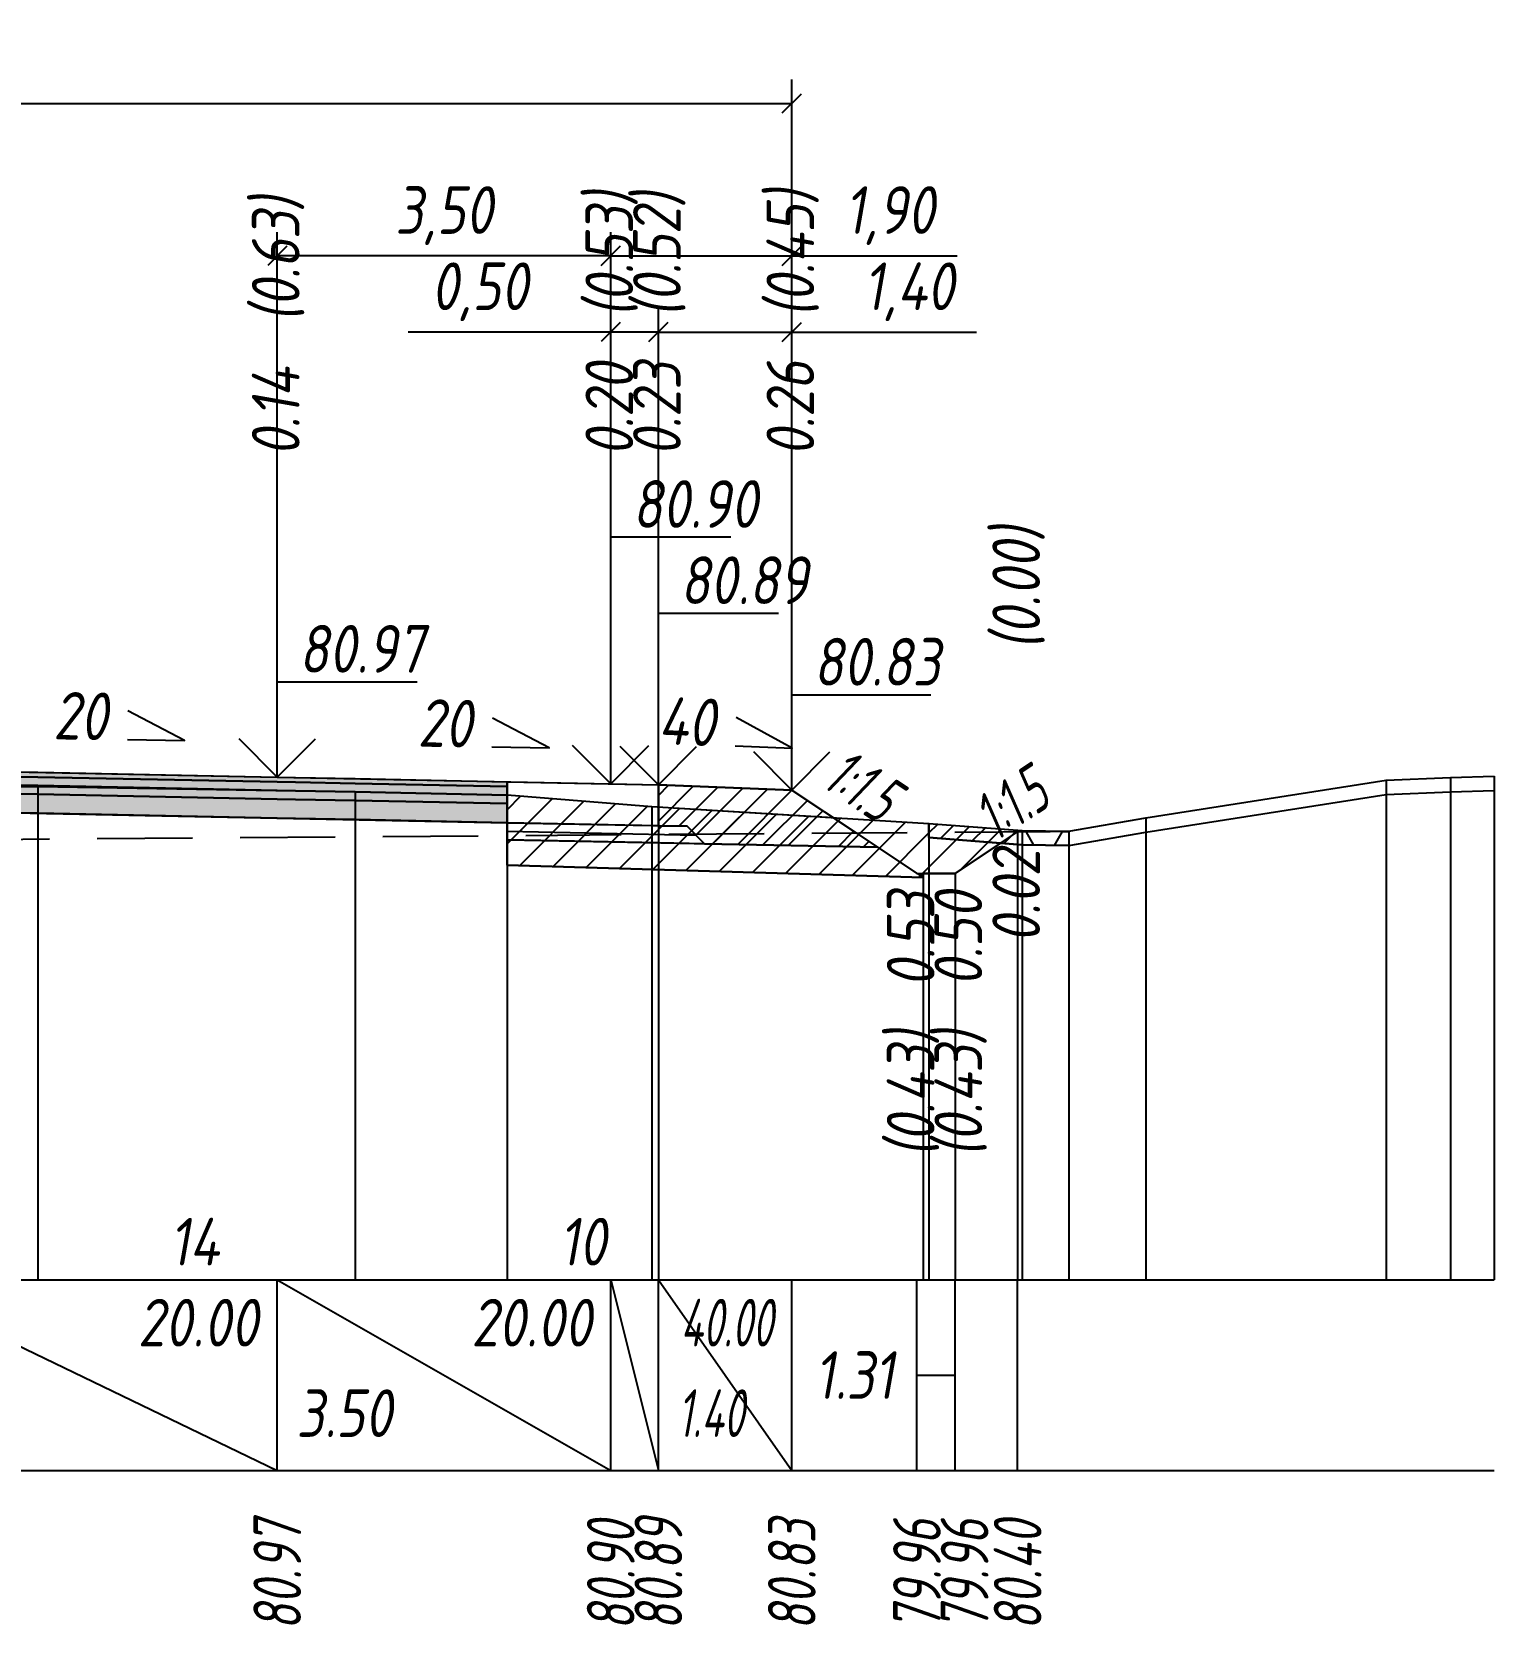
# Model space of a CAD drawing. Extents: x -717 to 1451, y -133302 to 233.
# Drawn here: x 166 to 242.7, y -23310.1 to -23226.5 of the extents above; entities that cross this region are included whole.
import ezdxf
from ezdxf.enums import TextEntityAlignment as Align

# ---------------------------------------------------------------- set-up
doc = ezdxf.new("R2010")
doc.units = 0
doc.linetypes.add('штриховая', pattern=[0.75, 0.5, -0.25])
for name, color, linetype in [('Интерполированный поперечник', 2, 'Continuous'), ('Код_514', 1, 'Continuous'), ('Контур_0', 7, 'Continuous'), ('Контур_2521', 7, 'Continuous'), ('Контур_2564', 7, 'Continuous'), ('Контур_2660', 7, 'Continuous'), ('Контур_2665', 7, 'Continuous'), ('Контур_400', 7, 'Continuous'), ('Контур_508', 7, 'Continuous'), ('Контур_512', 7, 'Continuous'), ('Контур_513', 7, 'Continuous'), ('Контур_818', 7, 'Continuous'), ('Красный поперечник', 1, 'Continuous'), ('Объём_2501', 7, 'Continuous'), ('Объём_2564', 7, 'Continuous'), ('Объём_2650', 7, 'Continuous'), ('Объём_2660', 7, 'Continuous'), ('Объём_2661', 7, 'Continuous'), ('Объём_2662', 7, 'Continuous'), ('Объём_2663', 7, 'Continuous'), ('Объём_2664', 7, 'Continuous'), ('Объём_2665', 7, 'Continuous'), ('Объём_2666', 7, 'Continuous'), ('Объём_2667', 7, 'Continuous'), ('Объём_2668', 7, 'Continuous'), ('Объём_2669', 7, 'Continuous'), ('Объём_2675', 7, 'Continuous'), ('Объём_2753', 7, 'Continuous'), ('Откосы', 7, 'Continuous'), ('Отметки покрытия', 7, 'Continuous'), ('Рабочие отметки', 7, 'Continuous'), ('Рабочие отметки доп.', 7, 'Continuous'), ('Слои выравнивания', 7, 'Continuous'), ('Таблица', 7, 'Continuous'), ('Уклоны проезжей части', 7, 'Continuous'), ('Черный поперечник', 3, 'Continuous')]:
    doc.layers.add(name, color=color, linetype=linetype)
for name, color, linetype, true_color in [('Контур_2540', 2, 'Continuous', 0xffff00), ('Контур_2560', 2, 'Continuous', 0xffff00), ('Контур_2561', 7, 'Continuous', 0xff8040), ('Контур_2562', 3, 'Continuous', 0x00ff00), ('Контур_2563', 7, 'Continuous', 0xff8000), ('Контур_2570', 7, 'Continuous', 0x80ff00), ('Контур_2725', 7, 'Continuous', 0x323232), ('Контур_2736', 4, 'Continuous', 0x00ffff), ('Контур_2737', 4, 'Continuous', 0x00ffff), ('Контур_2738', 4, 'Continuous', 0x00ffff), ('Контур_2739', 4, 'Continuous', 0x00ffff), ('Контур_2741', 4, 'Continuous', 0x00ffff), ('Контур_2742', 4, 'Continuous', 0x00ffff), ('Контур_2743', 4, 'Continuous', 0x00ffff), ('Контур_2744', 7, 'Continuous', 0xa4ffff), ('Контур_2745', 7, 'Continuous', 0xa4ffff), ('Контур_2747', 4, 'Continuous', 0x00ffff), ('Контур_2748', 4, 'Continuous', 0x00ffff), ('Контур_2749', 4, 'Continuous', 0x00ffff), ('Контур_2750', 4, 'Continuous', 0x00ffff), ('Контур_2751', 4, 'Continuous', 0x00ffff), ('Контур_2752', 4, 'Continuous', 0x00ffff), ('Контур_2760', 7, 'Continuous', 0x323232), ('Контур_2761', 7, 'Continuous', 0x323232), ('Контур_2762', 7, 'Continuous', 0x323232), ('Контур_2763', 7, 'Continuous', 0x323232), ('Контур_402', 7, 'Continuous', 0xff6464), ('Контур_703', 4, 'Continuous', 0x00ffff), ('Контур_705', 4, 'Continuous', 0x00ffff), ('Контур_707', 4, 'Continuous', 0x00ffff), ('Контур_720', 131, 'Continuous', 0xaaffff), ('Объём_2500', 7, 'Continuous', 0xc0c0c0), ('Объём_2520', 7, 'Continuous', 0x80ffff), ('Объём_2540', 2, 'Continuous', 0xffff00), ('Объём_2560', 2, 'Continuous', 0xffff00), ('Объём_2561', 7, 'Continuous', 0xff8040), ('Объём_2562', 3, 'Continuous', 0x00ff00), ('Объём_2563', 7, 'Continuous', 0xff8000), ('Объём_2570', 7, 'Continuous', 0x80ff00), ('Объём_2600', 7, 'Continuous', 0x808000), ('Объём_2746', 2, 'Continuous', 0xffff00)]:
    doc.layers.add(name, color=color, linetype=linetype, true_color=true_color)
doc.styles.get("Standard").update_dxf_attribs({"font": 'txt', "height": 2.5})
doc.styles.add('М', font='romand.shx', dxfattribs={"width": 0.8, "oblique": 10, "height": 2.5})
doc.dimstyles.new('ISO-25', dxfattribs={"dimtxt": 2.5, "dimasz": 2.5, "dimexe": 1.25, "dimexo": 0.625, "dimtad": 1, "dimtxsty": 'Standard', "dimcen": 2.5, "dimadec": 0, "dimazin": 0, "dimtfac": 1, "dimtmove": 0, "dimatfit": 3, "dimfxl": 1, "dimarcsym": 0})

# ---------------------------------------------------------------- blocks, each defined once
blk = doc.blocks.new('_Oblique')
at = {"color": 0, "linetype": 'ByBlock', "lineweight": -2}
blk.add_line((-0.5, -0.5), (0.5, 0.5), dxfattribs=at)
blk = doc.blocks.new('*D561')
at = {"color": 0, "lineweight": -2, "transparency": 16777216}
for p, q in [((198.83, -23265.459), (198.83, -23241.019)), ((205.83, -23265.739), (205.83, -23241.019)), ((198.83, -23242.269), (205.83, -23242.269)), ((205.83, -23242.269), (215.518, -23242.269))]:
    blk.add_line(p, q, dxfattribs=at)
at = {"layer": 'Defpoints', "color": 0, "transparency": 16777216}
for p in [(205.83, -23242.269), (198.83, -23266.084), (205.83, -23266.364)]:
    blk.add_point(p, dxfattribs=at)
at = {"color": 0, "lineweight": -2, "transparency": 16777216, "rotation": 180}
blk.add_blockref('_Oblique', (198.83, -23242.269), dxfattribs=at)
at = {"color": 0, "lineweight": -2, "transparency": 16777216}
blk.add_blockref('_Oblique', (205.83, -23242.269), dxfattribs=at)
at = {"color": 0, "transparency": 16777216, "insert": (211.977, -23240.156), "char_height": 2.5, "width": 8.75, "attachment_point": 5, "style": 'М'}
blk.add_mtext('1,40', dxfattribs=at)
blk = doc.blocks.new('*D563')
at = {"color": 0, "lineweight": -2, "transparency": 16777216}
for p, q in [((196.33, -23265.409), (196.33, -23241.019)), ((198.83, -23265.459), (198.83, -23241.019)), ((196.33, -23242.269), (185.695, -23242.269)), ((198.83, -23242.269), (196.33, -23242.269))]:
    blk.add_line(p, q, dxfattribs=at)
at = {"layer": 'Defpoints', "color": 0, "transparency": 16777216}
for p in [(198.83, -23242.269), (196.33, -23266.034), (198.83, -23266.084)]:
    blk.add_point(p, dxfattribs=at)
at = {"color": 0, "lineweight": -2, "transparency": 16777216, "rotation": 180}
blk.add_blockref('_Oblique', (196.33, -23242.269), dxfattribs=at)
at = {"color": 0, "lineweight": -2, "transparency": 16777216}
blk.add_blockref('_Oblique', (198.83, -23242.269), dxfattribs=at)
at = {"color": 0, "transparency": 16777216, "insert": (189.456, -23240.156), "char_height": 2.5, "width": 9.16667, "attachment_point": 5, "style": 'М'}
blk.add_mtext('0,50', dxfattribs=at)
blk = doc.blocks.new('*D565')
at = {"color": 0, "lineweight": -2, "transparency": 16777216}
for p, q in [((178.83, -23265.059), (178.83, -23237.019)), ((196.33, -23265.409), (196.33, -23237.019)), ((196.33, -23238.269), (178.83, -23238.269))]:
    blk.add_line(p, q, dxfattribs=at)
at = {"layer": 'Defpoints', "color": 0, "transparency": 16777216}
for p in [(178.83, -23238.269), (178.83, -23265.684), (196.33, -23266.034)]:
    blk.add_point(p, dxfattribs=at)
at = {"color": 0, "lineweight": -2, "transparency": 16777216, "rotation": 180}
blk.add_blockref('_Oblique', (178.83, -23238.269), dxfattribs=at)
at = {"color": 0, "lineweight": -2, "transparency": 16777216}
blk.add_blockref('_Oblique', (196.33, -23238.269), dxfattribs=at)
at = {"color": 0, "transparency": 16777216, "insert": (187.58, -23236.156), "char_height": 2.5, "width": 9.58333, "attachment_point": 5, "style": 'М'}
blk.add_mtext('3,50', dxfattribs=at)
blk = doc.blocks.new('*D566')
at = {"color": 0, "lineweight": -2, "transparency": 16777216}
for p, q in [((196.33, -23265.409), (196.33, -23237.019)), ((205.83, -23265.739), (205.83, -23237.019)), ((196.33, -23238.269), (205.83, -23238.269)), ((205.83, -23238.269), (214.509, -23238.269))]:
    blk.add_line(p, q, dxfattribs=at)
at = {"layer": 'Defpoints', "color": 0, "transparency": 16777216}
for p in [(196.33, -23238.269), (196.33, -23266.034), (205.83, -23266.364)]:
    blk.add_point(p, dxfattribs=at)
at = {"color": 0, "lineweight": -2, "transparency": 16777216, "rotation": 180}
blk.add_blockref('_Oblique', (196.33, -23238.269), dxfattribs=at)
at = {"color": 0, "lineweight": -2, "transparency": 16777216}
blk.add_blockref('_Oblique', (205.83, -23238.269), dxfattribs=at)
at = {"color": 0, "transparency": 16777216, "insert": (210.969, -23236.156), "char_height": 2.5, "width": 8.75, "attachment_point": 5, "style": 'М'}
blk.add_mtext('1,90', dxfattribs=at)
blk = doc.blocks.new('*D568')
at = {"color": 0, "lineweight": -2, "transparency": 16777216}
for p, q in [((110.33, -23265.739), (110.33, -23229.019)), ((205.83, -23265.739), (205.83, -23229.019)), ((110.33, -23230.269), (205.83, -23230.269))]:
    blk.add_line(p, q, dxfattribs=at)
at = {"layer": 'Defpoints', "color": 0, "transparency": 16777216}
for p in [(205.83, -23230.269), (110.33, -23266.364), (205.83, -23266.364)]:
    blk.add_point(p, dxfattribs=at)
at = {"color": 0, "lineweight": -2, "transparency": 16777216, "rotation": 180}
blk.add_blockref('_Oblique', (110.33, -23230.269), dxfattribs=at)
at = {"color": 0, "lineweight": -2, "transparency": 16777216}
blk.add_blockref('_Oblique', (205.83, -23230.269), dxfattribs=at)
at = {"color": 0, "transparency": 16777216, "insert": (158.08, -23228.156), "char_height": 2.5, "width": 10.41667, "attachment_point": 5, "style": 'М'}
blk.add_mtext('19,10', dxfattribs=at)

msp = doc.modelspace()

# ---------------------------------------------------------------- hatches: boundary and pattern name
at = {"layer": 'Объём_2563'}
h = msp.add_hatch(dxfattribs=at)
h.set_pattern_fill('ANSI31', color=256, scale=0.3)
h.paths.add_polyline_path([(201.249, -23269.12), (200.33, -23268.202), (198.83, -23268.172), (198.83, -23266.022), (205.83, -23266.302), (210.33, -23269.302)])
at = {"layer": 'Объём_2570'}
h = msp.add_hatch(dxfattribs=at)
h.set_pattern_fill('ANSI31', color=256, scale=0.2)
h.paths.add_polyline_path([(213.019, -23268.048), (217.679, -23268.409), (217.679, -23269.159), (213.019, -23268.798)])
at = {"layer": 'Объём_2600'}
h = msp.add_hatch(dxfattribs=at)
h.set_pattern_fill('ANSI31', color=6, scale=0.4)
h.paths.add_polyline_path([(212.722, -23270.677), (212.722, -23270.896), (190.892, -23270.241), (190.892, -23266.547), (198.487, -23267.163), (213.019, -23268.048), (213.019, -23268.798), (216.775, -23269.089), (214.393, -23270.677)])
h = msp.add_hatch(dxfattribs=at)
h.set_pattern_fill('HONEY', color=5, scale=0.3)
h.paths.add_polyline_path([(217.679, -23268.486), (220.363, -23268.466), (220.363, -23269.216), (217.907, -23269.177), (216.775, -23269.089)])
at = {"layer": 'Слои выравнивания'}
for color, points in [(2, [(158.08, -23265.207), (158.229, -23265.21), (166.27, -23265.37), (178.83, -23265.622), (179.78, -23265.641), (182.916, -23265.703), (190.892, -23265.863), (190.892, -23266.113), (182.916, -23265.953), (179.78, -23265.891), (178.83, -23265.872), (166.27, -23265.62), (158.229, -23265.46), (158.08, -23265.457)]), (3, [(158.08, -23265.457), (158.229, -23265.46), (166.27, -23265.62), (178.83, -23265.872), (179.78, -23265.891), (182.916, -23265.953), (190.892, -23266.113), (190.892, -23266.563), (182.916, -23266.403), (179.78, -23266.341), (178.83, -23266.322), (166.27, -23266.07), (158.229, -23265.91), (158.08, -23265.907)]), (4, [(158.08, -23265.907), (158.229, -23265.91), (166.27, -23266.07), (178.83, -23266.322), (179.78, -23266.341), (182.916, -23266.403), (190.892, -23266.563), (190.892, -23267.013), (182.916, -23266.853), (179.78, -23266.791), (178.83, -23266.772), (166.27, -23266.52), (158.229, -23266.36), (158.08, -23266.357)]), (5, [(158.08, -23266.357), (158.229, -23266.36), (166.27, -23266.52), (178.83, -23266.772), (179.78, -23266.791), (182.916, -23266.853), (190.892, -23267.013), (190.892, -23268.013), (182.916, -23267.853), (179.78, -23267.791), (178.83, -23267.772), (166.27, -23267.52), (158.229, -23267.36), (158.08, -23267.357)])]:
    msp.add_hatch(color=color, dxfattribs=at).paths.add_polyline_path(points)

# ---------------------------------------------------------------- linework, layer by layer
at = {"layer": 'Интерполированный поперечник', "linetype": 'штриховая', "ltscale": 10, "flags": 128}
msp.add_lwpolyline([(109.38, -23269.298), (220.363, -23268.466)], dxfattribs=at)
at = {"layer": 'Код_514'}
for p, q in [((158.08, -23292), (178.83, -23302)), ((178.83, -23302), (178.83, -23292)), ((178.83, -23292), (196.33, -23302)), ((196.33, -23302), (196.33, -23292)), ((196.33, -23292), (198.83, -23302)), ((198.83, -23302), (198.83, -23292)), ((198.83, -23292), (205.83, -23302)), ((205.83, -23302), (205.83, -23292)), ((212.393, -23302), (212.393, -23292)), ((214.393, -23302), (214.393, -23292)), ((217.679, -23302), (217.679, -23292)), ((212.393, -23297), (214.393, -23297))]:
    msp.add_line(p, q, dxfattribs=at)
at = {"layer": 'Контур_0', "flags": 128}
for points in [[(190.892, -23265.863), (198.83, -23266.022), (198.83, -23268.172), (190.892, -23268.013), (190.892, -23265.863), (190.892, -23265.863)], [(205.83, -23266.302), (209.203, -23268.55), (209.203, -23268.55), (209.203, -23268.55), (209.203, -23268.55), (209.203, -23268.55), (209.203, -23268.55), (209.203, -23268.55), (209.203, -23268.55), (209.203, -23268.55), (209.203, -23268.55), (209.203, -23268.55), (209.203, -23268.55), (209.203, -23268.55), (209.203, -23268.55), (212.393, -23270.677)], [(205.83, -23266.302), (209.203, -23268.55), (209.203, -23268.55), (209.203, -23268.55), (209.203, -23268.55), (209.203, -23268.55), (209.203, -23268.55), (209.203, -23268.55), (209.203, -23268.55), (209.203, -23268.55), (209.203, -23268.55), (209.203, -23268.55), (209.203, -23268.55), (209.203, -23268.55), (209.203, -23268.55), (212.393, -23270.677), (214.393, -23270.677), (217.679, -23268.486), (217.679, -23268.486), (217.679, -23268.486), (217.679, -23268.486), (217.679, -23268.486), (217.679, -23268.486), (217.679, -23268.486), (217.679, -23268.486), (217.679, -23268.486), (217.679, -23268.486), (217.679, -23268.486), (217.679, -23268.486), (217.679, -23268.486)], [(198.83, -23269.072), (190.892, -23268.913), (190.892, -23268.013), (200.33, -23268.202), (201.249, -23269.12), (198.83, -23269.072), (198.83, -23269.072)], [(198.83, -23268.172), (200.33, -23268.202), (201.249, -23269.12), (210.33, -23269.302)]]:
    msp.add_lwpolyline(points, dxfattribs=at)
at = {"layer": 'Контур_2521', "color": 250, "flags": 128}
msp.add_lwpolyline([(190.892, -23268.463), (200.789, -23268.661)], dxfattribs=at)
at = {"layer": 'Контур_2540', "flags": 128}
msp.add_lwpolyline([(196.33, -23269.022), (210.33, -23269.302), (212.722, -23270.896), (190.892, -23270.241), (190.892, -23268.913), (196.33, -23269.022), (196.33, -23269.022)], dxfattribs=at)
at = {"layer": 'Контур_2560', "flags": 128}
msp.add_lwpolyline([(198.83, -23266.022), (205.83, -23266.302), (205.83, -23266.302), (205.83, -23266.302)], dxfattribs=at)
at = {"layer": 'Контур_2561', "flags": 128}
msp.add_lwpolyline([(198.83, -23266.022), (198.83, -23266.022), (205.83, -23266.302), (205.83, -23266.302), (198.83, -23266.022)], dxfattribs=at)
at = {"layer": 'Контур_2562', "flags": 128}
msp.add_lwpolyline([(205.83, -23266.302), (205.83, -23266.302), (205.83, -23266.302), (205.83, -23266.302), (205.83, -23266.302)], dxfattribs=at)
at = {"layer": 'Контур_2563', "flags": 128}
msp.add_lwpolyline([(201.249, -23269.12), (200.33, -23268.202), (198.83, -23268.172), (198.83, -23266.022), (205.83, -23266.302), (210.33, -23269.302), (201.249, -23269.12), (201.249, -23269.12)], dxfattribs=at)
at = {"layer": 'Контур_2564', "flags": 128}
msp.add_lwpolyline([(198.83, -23266.022), (205.83, -23266.302)], dxfattribs=at)
at = {"layer": 'Контур_2570', "flags": 128}
msp.add_lwpolyline([(158.229, -23266.251), (166.27, -23266.111), (182.916, -23266.394), (190.892, -23266.547), (198.487, -23267.163), (213.019, -23268.048), (213.019, -23268.798), (217.907, -23269.177), (220.363, -23269.216), (220.363, -23269.216), (224.401, -23268.518), (237.01, -23266.54), (240.389, -23266.401), (242.679, -23266.322)], dxfattribs=at)
at = {"layer": 'Контур_2660', "flags": 128}
msp.add_lwpolyline([(190.892, -23270.241), (212.722, -23270.896)], dxfattribs=at)
at = {"layer": 'Контур_2665', "flags": 128}
msp.add_lwpolyline([(205.83, -23266.302), (205.83, -23266.302)], dxfattribs=at)
at = {"layer": 'Контур_2725', "flags": 128}
msp.add_lwpolyline([(141.443, -23267.689), (158.08, -23267.357), (158.229, -23267.36), (166.27, -23267.52), (178.83, -23267.772), (179.78, -23267.791), (182.916, -23267.853), (190.892, -23268.013)], dxfattribs=at)
at = {"layer": 'Контур_2736', "flags": 128}
for points in [[(205.83, -23266.302), (209.203, -23268.55)], [(209.203, -23268.55), (212.393, -23270.677)]]:
    msp.add_lwpolyline(points, dxfattribs=at)
at = {"layer": 'Контур_2737', "flags": 128}
msp.add_lwpolyline([(209.203, -23268.55), (209.203, -23268.55)], dxfattribs=at)
at = {"layer": 'Контур_2738', "flags": 128}
msp.add_lwpolyline([(209.203, -23268.55), (209.203, -23268.55)], dxfattribs=at)
at = {"layer": 'Контур_2739', "flags": 128}
msp.add_lwpolyline([(209.203, -23268.55), (209.203, -23268.55)], dxfattribs=at)
at = {"layer": 'Контур_2741', "flags": 128}
msp.add_lwpolyline([(217.679, -23268.486), (217.679, -23268.486)], dxfattribs=at)
at = {"layer": 'Контур_2742', "flags": 128}
msp.add_lwpolyline([(217.679, -23268.486), (217.679, -23268.486)], dxfattribs=at)
at = {"layer": 'Контур_2743', "flags": 128}
msp.add_lwpolyline([(217.679, -23268.486), (217.679, -23268.486)], dxfattribs=at)
at = {"layer": 'Контур_2744', "flags": 128}
msp.add_lwpolyline([(217.679, -23268.486), (217.679, -23268.486)], dxfattribs=at)
msp.add_lwpolyline([(217.679, -23268.486), (217.679, -23268.486)], dxfattribs=at)
msp.add_lwpolyline([(217.679, -23268.486), (217.679, -23268.486)], dxfattribs=at)
msp.add_lwpolyline([(217.679, -23268.486), (217.679, -23268.486)], dxfattribs=at)
msp.add_lwpolyline([(217.679, -23268.486), (217.679, -23268.486)], dxfattribs=at)
msp.add_lwpolyline([(217.679, -23268.486), (217.679, -23268.486)], dxfattribs=at)
at = {"layer": 'Контур_2745', "flags": 128}
msp.add_lwpolyline([(209.203, -23268.55), (209.203, -23268.55)], dxfattribs=at)
msp.add_lwpolyline([(209.203, -23268.55), (209.203, -23268.55)], dxfattribs=at)
msp.add_lwpolyline([(209.203, -23268.55), (209.203, -23268.55)], dxfattribs=at)
msp.add_lwpolyline([(209.203, -23268.55), (209.203, -23268.55)], dxfattribs=at)
msp.add_lwpolyline([(209.203, -23268.55), (209.203, -23268.55)], dxfattribs=at)
msp.add_lwpolyline([(209.203, -23268.55), (209.203, -23268.55)], dxfattribs=at)
at = {"layer": 'Контур_2747', "flags": 128}
msp.add_lwpolyline([(209.203, -23268.55), (209.203, -23268.55)], dxfattribs=at)
at = {"layer": 'Контур_2748', "flags": 128}
msp.add_lwpolyline([(209.203, -23268.55), (209.203, -23268.55)], dxfattribs=at)
at = {"layer": 'Контур_2749', "flags": 128}
msp.add_lwpolyline([(209.203, -23268.55), (209.203, -23268.55)], dxfattribs=at)
at = {"layer": 'Контур_2750', "flags": 128}
msp.add_lwpolyline([(217.679, -23268.486), (217.679, -23268.486)], dxfattribs=at)
at = {"layer": 'Контур_2751', "flags": 128}
msp.add_lwpolyline([(217.679, -23268.486), (217.679, -23268.486)], dxfattribs=at)
at = {"layer": 'Контур_2752', "flags": 128}
msp.add_lwpolyline([(217.679, -23268.486), (217.679, -23268.486)], dxfattribs=at)
at = {"layer": 'Контур_2760', "flags": 128}
msp.add_lwpolyline([(141.443, -23265.539), (158.08, -23265.207), (158.229, -23265.21), (166.27, -23265.37), (178.83, -23265.622), (179.78, -23265.641), (182.916, -23265.703), (190.892, -23265.863)], dxfattribs=at)
at = {"layer": 'Контур_2761', "flags": 128}
msp.add_lwpolyline([(141.443, -23265.789), (158.08, -23265.457), (158.229, -23265.46), (166.27, -23265.62), (178.83, -23265.872), (179.78, -23265.891), (182.916, -23265.953), (190.892, -23266.113)], dxfattribs=at)
at = {"layer": 'Контур_2762', "flags": 128}
msp.add_lwpolyline([(141.443, -23266.239), (158.08, -23265.907), (158.229, -23265.91), (166.27, -23266.07), (178.83, -23266.322), (179.78, -23266.341), (182.916, -23266.403), (190.892, -23266.563)], dxfattribs=at)
at = {"layer": 'Контур_2763', "flags": 128}
msp.add_lwpolyline([(141.443, -23266.689), (158.08, -23266.357), (158.229, -23266.36), (166.27, -23266.52), (178.83, -23266.772), (179.78, -23266.791), (182.916, -23266.853), (190.892, -23267.013)], dxfattribs=at)
at = {"layer": 'Контур_400', "flags": 128}
msp.add_lwpolyline([(158.08, -23265.207), (178.83, -23265.622), (196.33, -23265.972), (196.33, -23265.972), (196.33, -23265.972), (196.33, -23265.972), (196.33, -23265.972), (196.33, -23265.972), (198.83, -23266.022)], dxfattribs=at)
at = {"layer": 'Контур_402', "flags": 128}
msp.add_lwpolyline([(105, -23270.849), (141.443, -23269.756), (141.443, -23267.689), (158.08, -23267.357), (190.892, -23268.013), (190.892, -23270.241), (212.722, -23270.896)], dxfattribs=at)
at = {"layer": 'Контур_508', "flags": 128}
msp.add_lwpolyline([(105, -23270.849), (141.443, -23269.756), (141.443, -23267.689), (158.08, -23267.357), (190.892, -23268.013), (190.892, -23270.241), (212.722, -23270.896), (212.722, -23270.677), (214.393, -23270.677), (217.679, -23268.486)], dxfattribs=at)
at = {"layer": 'Контур_512', "flags": 128}
msp.add_lwpolyline([(190.892, -23270.241), (212.722, -23270.896), (212.722, -23270.677), (214.393, -23270.677), (217.679, -23268.486)], dxfattribs=at)
at = {"layer": 'Контур_513', "flags": 128}
msp.add_lwpolyline([(105, -23270.849), (141.443, -23269.756), (141.443, -23267.689), (158.08, -23267.357), (190.892, -23268.013), (190.892, -23270.241), (212.722, -23270.896), (212.722, -23270.677), (214.393, -23270.677), (217.679, -23268.486)], dxfattribs=at)
at = {"layer": 'Контур_703', "flags": 128}
msp.add_lwpolyline([(205.83, -23266.302), (209.203, -23268.55)], dxfattribs=at)
at = {"layer": 'Контур_705', "flags": 128}
msp.add_lwpolyline([(209.203, -23268.55), (209.203, -23268.55)], dxfattribs=at)
at = {"layer": 'Контур_707', "flags": 128}
msp.add_lwpolyline([(214.393, -23270.677), (217.679, -23268.486)], dxfattribs=at)
at = {"layer": 'Контур_720', "flags": 128}
msp.add_lwpolyline([(212.393, -23270.677), (214.393, -23270.677)], dxfattribs=at)
at = {"layer": 'Контур_818', "flags": 128}
msp.add_lwpolyline([(105, -23270.605), (109.38, -23270.048), (109.38, -23270.048), (112.113, -23269.554), (116.665, -23268.954), (116.665, -23268.204), (124.991, -23267.736), (141.443, -23266.518), (158.08, -23266.254), (158.229, -23266.251), (166.27, -23266.111), (182.916, -23266.394), (190.892, -23266.547), (198.487, -23267.163), (213.019, -23268.048), (213.019, -23268.798), (217.679, -23269.159)], dxfattribs=at)
at = {"layer": 'Красный поперечник'}
for p, q in [((158.08, -23265.207), (178.83, -23265.622)), ((178.83, -23265.622), (196.33, -23265.972)), ((196.33, -23265.972), (198.83, -23266.022)), ((198.83, -23266.022), (205.83, -23266.302)), ((205.83, -23266.302), (212.393, -23270.677)), ((214.393, -23270.677), (217.679, -23268.486)), ((217.679, -23268.486), (217.679, -23292)), ((190.892, -23270.241), (190.892, -23292)), ((212.393, -23270.677), (214.393, -23270.677)), ((212.722, -23270.677), (212.722, -23292)), ((212.722, -23270.896), (212.722, -23292)), ((214.393, -23270.677), (214.393, -23292))]:
    msp.add_line(p, q, dxfattribs=at)
at = {"layer": 'Объём_2500', "flags": 128}
msp.add_lwpolyline([(190.892, -23265.863), (198.83, -23266.022), (198.83, -23268.172), (190.892, -23268.013), (190.892, -23265.863), (190.892, -23265.863)], dxfattribs=at)
at = {"layer": 'Объём_2501', "flags": 128}
msp.add_lwpolyline([(158.08, -23265.207), (178.83, -23265.622), (196.33, -23265.972), (196.33, -23265.972), (196.33, -23265.972), (196.33, -23265.972), (196.33, -23265.972), (196.33, -23265.972), (198.83, -23266.022)], dxfattribs=at)
at = {"layer": 'Объём_2520', "color": 250, "flags": 128}
msp.add_lwpolyline([(198.83, -23269.072), (190.892, -23268.913), (190.892, -23268.013), (200.33, -23268.202), (201.249, -23269.12), (198.83, -23269.072), (198.83, -23269.072)], dxfattribs=at)
at = {"layer": 'Объём_2540', "flags": 128}
msp.add_lwpolyline([(196.33, -23269.022), (210.33, -23269.302), (212.722, -23270.896), (190.892, -23270.241), (190.892, -23268.913), (196.33, -23269.022), (196.33, -23269.022)], dxfattribs=at)
at = {"layer": 'Объём_2560', "flags": 128}
msp.add_lwpolyline([(198.83, -23266.022), (205.83, -23266.302), (205.83, -23266.302), (205.83, -23266.302)], dxfattribs=at)
at = {"layer": 'Объём_2561', "flags": 128}
msp.add_lwpolyline([(198.83, -23266.022), (198.83, -23266.022), (205.83, -23266.302), (205.83, -23266.302), (198.83, -23266.022)], dxfattribs=at)
at = {"layer": 'Объём_2562', "flags": 128}
msp.add_lwpolyline([(205.83, -23266.302), (205.83, -23266.302), (205.83, -23266.302), (205.83, -23266.302), (205.83, -23266.302)], dxfattribs=at)
at = {"layer": 'Объём_2563', "color": 250, "flags": 128}
msp.add_lwpolyline([(201.249, -23269.12), (200.33, -23268.202), (198.83, -23268.172), (198.83, -23266.022), (205.83, -23266.302), (210.33, -23269.302), (201.249, -23269.12), (201.249, -23269.12)], dxfattribs=at)
at = {"layer": 'Объём_2564', "flags": 128}
msp.add_lwpolyline([(198.83, -23266.022), (205.83, -23266.302)], dxfattribs=at)
at = {"layer": 'Объём_2570', "flags": 128}
msp.add_lwpolyline([(213.019, -23268.048), (217.679, -23268.409), (217.679, -23269.159), (213.019, -23268.798), (213.019, -23268.048), (213.019, -23268.048)], dxfattribs=at)
at = {"layer": 'Объём_2600', "color": 5, "flags": 128}
msp.add_lwpolyline([(217.679, -23268.486), (220.363, -23268.466), (220.363, -23269.216), (217.907, -23269.177), (216.775, -23269.089), (217.679, -23268.486), (217.679, -23268.486)], dxfattribs=at)
at = {"layer": 'Объём_2650', "color": 6, "flags": 128}
msp.add_lwpolyline([(212.722, -23270.677), (212.722, -23270.896), (190.892, -23270.241), (190.892, -23266.547), (198.487, -23267.163), (213.019, -23268.048), (213.019, -23268.798), (216.775, -23269.089), (214.393, -23270.677), (212.722, -23270.677), (212.722, -23270.677)], dxfattribs=at)
at = {"layer": 'Объём_2660', "flags": 128}
msp.add_lwpolyline([(190.892, -23270.241), (212.722, -23270.896)], dxfattribs=at)
at = {"layer": 'Объём_2661', "flags": 128}
msp.add_lwpolyline([(205.83, -23266.302), (209.203, -23268.55), (212.393, -23270.677)], dxfattribs=at)
at = {"layer": 'Объём_2662', "flags": 128}
msp.add_lwpolyline([(214.393, -23270.677), (217.679, -23268.486)], dxfattribs=at)
at = {"layer": 'Объём_2663', "flags": 128}
msp.add_lwpolyline([(212.393, -23270.677), (214.393, -23270.677)], dxfattribs=at)
at = {"layer": 'Объём_2664', "flags": 128}
msp.add_lwpolyline([(212.393, -23270.677), (214.393, -23270.677)], dxfattribs=at)
at = {"layer": 'Объём_2665', "flags": 128}
msp.add_lwpolyline([(205.83, -23266.302), (205.83, -23266.302)], dxfattribs=at)
at = {"layer": 'Объём_2666', "flags": 128}
for points in [[(205.83, -23266.302), (209.203, -23268.55)], [(209.203, -23268.55), (212.393, -23270.677)]]:
    msp.add_lwpolyline(points, dxfattribs=at)
at = {"layer": 'Объём_2667', "flags": 128}
for points in [[(209.203, -23268.55), (209.203, -23268.55)], [(217.679, -23268.486), (217.679, -23268.486)]]:
    msp.add_lwpolyline(points, dxfattribs=at)
at = {"layer": 'Объём_2668', "flags": 128}
for points in [[(209.203, -23268.55), (209.203, -23268.55)], [(217.679, -23268.486), (217.679, -23268.486)]]:
    msp.add_lwpolyline(points, dxfattribs=at)
at = {"layer": 'Объём_2669', "flags": 128}
for points in [[(209.203, -23268.55), (209.203, -23268.55)], [(217.679, -23268.486), (217.679, -23268.486)]]:
    msp.add_lwpolyline(points, dxfattribs=at)
at = {"layer": 'Объём_2675', "flags": 128}
for points in [[(209.203, -23268.55), (209.203, -23268.55)], [(209.203, -23268.55), (209.203, -23268.55)], [(209.203, -23268.55), (209.203, -23268.55)], [(209.203, -23268.55), (209.203, -23268.55)], [(209.203, -23268.55), (209.203, -23268.55)], [(209.203, -23268.55), (209.203, -23268.55)], [(217.679, -23268.486), (217.679, -23268.486)], [(217.679, -23268.486), (217.679, -23268.486)], [(217.679, -23268.486), (217.679, -23268.486)], [(217.679, -23268.486), (217.679, -23268.486)], [(217.679, -23268.486), (217.679, -23268.486)], [(217.679, -23268.486), (217.679, -23268.486)]]:
    msp.add_lwpolyline(points, dxfattribs=at)
at = {"layer": 'Объём_2746', "flags": 128}
msp.add_lwpolyline([(212.722, -23270.896), (190.892, -23270.241), (190.892, -23266.547), (198.487, -23267.163), (207.99, -23267.742), (212.393, -23270.677), (212.722, -23270.677), (212.722, -23270.896), (212.722, -23270.896)], dxfattribs=at)
at = {"layer": 'Объём_2753', "flags": 128}
msp.add_lwpolyline([(190.892, -23265.863), (190.892, -23265.863)], dxfattribs=at)
at = {"layer": 'Откосы', "color": 1, "flags": 128}
for points in [[(170.968, -23263.647), (173.968, -23263.707), (170.998, -23262.148)], [(190.093, -23264.03), (193.093, -23264.09), (190.123, -23262.53)], [(202.849, -23263.989), (205.847, -23264.109), (202.909, -23262.49)]]:
    msp.add_lwpolyline(points, dxfattribs=at)
at = {"layer": 'Отметки покрытия', "color": 1}
for p, q in [((196.33, -23265.972), (196.33, -23253.022)), ((196.33, -23253.022), (202.63, -23253.022)), ((198.83, -23266.022), (198.83, -23257.022)), ((198.83, -23257.022), (205.13, -23257.022)), ((178.83, -23265.622), (178.83, -23260.622)), ((178.83, -23260.622), (186.18, -23260.622)), ((205.83, -23266.302), (205.83, -23261.302)), ((205.83, -23261.302), (213.13, -23261.302)), ((178.83, -23265.622), (176.83, -23263.622)), ((178.83, -23265.622), (180.83, -23263.622)), ((196.33, -23265.972), (194.33, -23263.972)), ((196.33, -23265.972), (198.33, -23263.972)), ((198.83, -23266.022), (196.83, -23264.022)), ((198.83, -23266.022), (200.83, -23264.022)), ((205.83, -23266.302), (203.83, -23264.302)), ((205.83, -23266.302), (207.83, -23264.302))]:
    msp.add_line(p, q, dxfattribs=at)
at = {"layer": 'Слои выравнивания'}
for p, q in [((190.892, -23265.863), (190.892, -23292)), ((198.83, -23266.022), (198.83, -23292))]:
    msp.add_line(p, q, dxfattribs=at)
at = {"layer": 'Слои выравнивания', "color": 2, "flags": 128}
msp.add_lwpolyline([(158.08, -23265.207), (158.229, -23265.21), (166.27, -23265.37), (178.83, -23265.622), (179.78, -23265.641), (182.916, -23265.703), (190.892, -23265.863), (190.892, -23266.113), (182.916, -23265.953), (179.78, -23265.891), (178.83, -23265.872), (166.27, -23265.62), (158.229, -23265.46), (158.08, -23265.457)], close=True, dxfattribs=at)
at = {"layer": 'Слои выравнивания', "color": 3, "flags": 128}
msp.add_lwpolyline([(158.08, -23265.457), (158.229, -23265.46), (166.27, -23265.62), (178.83, -23265.872), (179.78, -23265.891), (182.916, -23265.953), (190.892, -23266.113), (190.892, -23266.563), (182.916, -23266.403), (179.78, -23266.341), (178.83, -23266.322), (166.27, -23266.07), (158.229, -23265.91), (158.08, -23265.907)], close=True, dxfattribs=at)
at = {"layer": 'Слои выравнивания', "color": 4, "flags": 128}
msp.add_lwpolyline([(158.08, -23265.907), (158.229, -23265.91), (166.27, -23266.07), (178.83, -23266.322), (179.78, -23266.341), (182.916, -23266.403), (190.892, -23266.563), (190.892, -23267.013), (182.916, -23266.853), (179.78, -23266.791), (178.83, -23266.772), (166.27, -23266.52), (158.229, -23266.36), (158.08, -23266.357)], close=True, dxfattribs=at)
at = {"layer": 'Слои выравнивания', "color": 5, "flags": 128}
msp.add_lwpolyline([(158.08, -23266.357), (158.229, -23266.36), (166.27, -23266.52), (178.83, -23266.772), (179.78, -23266.791), (182.916, -23266.853), (190.892, -23267.013), (190.892, -23268.013), (182.916, -23267.853), (179.78, -23267.791), (178.83, -23267.772), (166.27, -23267.52), (158.229, -23267.36), (158.08, -23267.357)], close=True, dxfattribs=at)
at = {"layer": 'Таблица'}
for p, q in [((80, -23292), (242.679, -23292)), ((80, -23302), (242.679, -23302))]:
    msp.add_line(p, q, dxfattribs=at)
at = {"layer": 'Черный поперечник', "color": 7}
for p, q in [((166.27, -23266.111), (166.27, -23292)), ((237.01, -23265.79), (237.01, -23292)), ((240.389, -23265.651), (240.389, -23292)), ((242.679, -23265.572), (242.679, -23292)), ((182.916, -23266.394), (182.916, -23292)), ((190.892, -23266.547), (190.892, -23292)), ((198.487, -23267.163), (198.487, -23292)), ((224.401, -23267.768), (224.401, -23292)), ((213.019, -23268.048), (213.019, -23292)), ((217.907, -23268.427), (217.907, -23292)), ((220.363, -23268.466), (220.363, -23292))]:
    msp.add_line(p, q, dxfattribs=at)
at = {"layer": 'Черный поперечник', "flags": 128}
msp.add_lwpolyline([(80, -23272), (93.088, -23271.169), (95.33, -23271.084), (109.38, -23269.298), (112.113, -23268.804), (116.665, -23268.204), (124.991, -23267.736), (141.443, -23266.518), (158.08, -23266.254), (158.229, -23266.251), (166.27, -23266.111), (182.916, -23266.394), (190.892, -23266.547), (198.487, -23267.163), (213.019, -23268.048), (217.907, -23268.427), (220.363, -23268.466), (224.401, -23267.768), (237.01, -23265.79), (240.389, -23265.651), (242.679, -23265.572)], dxfattribs=at)

# ---------------------------------------------------------------- texts
at = {"layer": 'Код_514', "style": 'М', "oblique": 10}
for s, width, p in [('20.00', 0.8, (177.83, -23293)), ('20.00', 0.8, (195.33, -23293)), ('40.00', 0.6, (204.83, -23293))]:
    msp.add_text(s, height=2.5, dxfattribs=dict(at, width=width)).set_placement(p, align=Align.TOP_RIGHT)
at = {"layer": 'Код_514', "style": 'М', "oblique": 10, "width": 0.8}
msp.add_text('1.31', height=2.5, dxfattribs=at).set_placement((209.112, -23297), align=Align.MIDDLE_CENTER)
at = {"layer": 'Код_514', "style": 'М', "oblique": 10}
for s, width, p in [('3.50', 0.8, (179.83, -23301)), ('1.40', 0.6, (199.83, -23301))]:
    msp.add_text(s, height=2.5, dxfattribs=dict(at, width=width)).set_placement(p, align=Align.BOTTOM_LEFT)
at = {"layer": 'Код_514', "style": 'М', "oblique": 10, "width": 0.7}
for s, p in [('80.97', (178.83, -23310.382)), ('80.90', (196.33, -23310.382)), ('80.89', (198.83, -23310.382)), ('80.83', (205.83, -23310.382)), ('79.96', (212.393, -23310.382)), ('79.96', (214.893, -23310.382)), ('80.40', (217.679, -23310.382))]:
    msp.add_text(s, height=2.5, rotation=90, dxfattribs=at).set_placement(p, align=Align.MIDDLE_LEFT)
at = {"layer": 'Отметки покрытия', "color": 1, "style": 'М', "oblique": 10, "width": 0.8}
for s, p in [('80.90', (197.471, -23253.29)), ('80.89', (199.971, -23257.29)), ('80.97', (179.971, -23260.89)), ('80.83', (206.971, -23261.57))]:
    msp.add_text(s, height=2.5, dxfattribs=at).set_placement(p, align=Align.BOTTOM_LEFT)
at = {"layer": 'Рабочие отметки', "color": 1, "style": 'М', "oblique": 10, "width": 0.8}
for s, p in [('0.14', (178.752, -23248.772)), ('0.20', (196.252, -23248.772)), ('0.23', (198.752, -23248.772)), ('0.26', (205.752, -23248.772))]:
    msp.add_text(s, height=2.5, rotation=90, dxfattribs=at).set_placement(p, align=Align.MIDDLE_LEFT)
for s, p in [('0.02', (217.601, -23269.417)), ('0.53', (212.065, -23271.608)), ('0.50', (214.565, -23271.608))]:
    msp.add_text(s, height=2.5, rotation=90, dxfattribs=at).set_placement(p, align=Align.MIDDLE_RIGHT)
at = {"layer": 'Рабочие отметки доп.', "color": 1, "style": 'М', "oblique": 10, "width": 0.8}
for s, p in [('(0.63)', (178.752, -23241.722)), ('(0.53)', (196.252, -23241.472)), ('(0.52)', (198.752, -23241.472)), ('(0.45)', (205.752, -23241.472)), ('(0.00)', (217.601, -23258.917))]:
    msp.add_text(s, height=2.5, rotation=90, dxfattribs=at).set_placement(p, align=Align.MIDDLE_LEFT)
for p in [(212.065, -23278.908), (214.565, -23278.908)]:
    msp.add_text('(0.43)', height=2.5, rotation=90, dxfattribs=at).set_placement(p, align=Align.MIDDLE_RIGHT)
at = {"layer": 'Слои выравнивания', "style": 'М', "oblique": 10, "width": 0.8}
for s, p in [('14', (174.486, -23292)), ('10', (194.861, -23292))]:
    msp.add_text(s, height=2.5, dxfattribs=at).set_placement(p, align=Align.BOTTOM_CENTER)
at = {"layer": 'Уклоны проезжей части', "color": 1, "style": 'М', "oblique": 10}
for s, rotation, width, p in [('20', 358.85423, 0.8, (168.475, -23264.414)), ('20', 358.85423, 0.8, (187.6, -23264.797)), ('40', 357.70938, 0.8, (200.258, -23264.705)), ('1:1.5', 326.30994, 0.6, (208.436, -23267.717)), ('1:1.5', 33.69007, 0.6, (218.453, -23268.66))]:
    msp.add_text(s, height=2.5, rotation=rotation, dxfattribs=dict(at, width=width)).set_placement(p, align=Align.BOTTOM_CENTER)

# ---------------------------------------------------------------- dimensions: what is measured, and where the dimension line sits
at = {"color": 5}
dim = msp.add_linear_dim(base=(205.83, -23230.269), p1=(110.33, -23266.364), p2=(205.83, -23266.364), angle=180, dimstyle='ISO-25', override={"dimasz": 1, "dimlfac": 0.2, "dimzin": 0, "dimtxsty": 'М', "dimblk1": 'Oblique', "dimblk2": 'Oblique', "dimsah": 1}, dxfattribs=at)
dim.commit()
dim.dimension.update_dxf_attribs({"geometry": '*D568', "text_midpoint": (158.08, -23228.156)})
dim = msp.add_linear_dim(base=(178.83, -23238.269), p1=(196.33, -23266.034), p2=(178.83, -23265.684), dimstyle='ISO-25', override={"dimasz": 1, "dimlfac": 0.2, "dimzin": 0, "dimtxsty": 'М', "dimblk1": 'Oblique', "dimblk2": 'Oblique', "dimsah": 1}, dxfattribs=at)
dim.commit()
dim.dimension.update_dxf_attribs({"geometry": '*D565', "text_midpoint": (187.58, -23236.156)})
dim = msp.add_linear_dim(base=(196.33, -23238.269), p1=(205.83, -23266.364), p2=(196.33, -23266.034), dimstyle='ISO-25', override={"dimasz": 1, "dimlfac": 0.2, "dimzin": 0, "dimtxsty": 'М', "dimblk1": 'Oblique', "dimblk2": 'Oblique', "dimsah": 1}, dxfattribs=at)
dim.commit()
dim.dimension.update_dxf_attribs({"geometry": '*D566', "text_midpoint": (210.969, -23238.269), "dimtype": 160})
for base, p1, p2, picture, middle in [((198.83, -23242.269), (196.33, -23266.034), (198.83, -23266.084), '*D563', (189.456, -23242.269)), ((205.83, -23242.269), (198.83, -23266.084), (205.83, -23266.364), '*D561', (211.977, -23242.269))]:
    dim = msp.add_linear_dim(base=base, p1=p1, p2=p2, angle=180, dimstyle='ISO-25', override={"dimasz": 1, "dimlfac": 0.2, "dimzin": 0, "dimtxsty": 'М', "dimblk1": 'Oblique', "dimblk2": 'Oblique', "dimsah": 1}, dxfattribs=at)
    dim.commit()
    dim.dimension.update_dxf_attribs({"geometry": picture, "text_midpoint": middle, "dimtype": 160})

doc.saveas('drawing.dxf')
